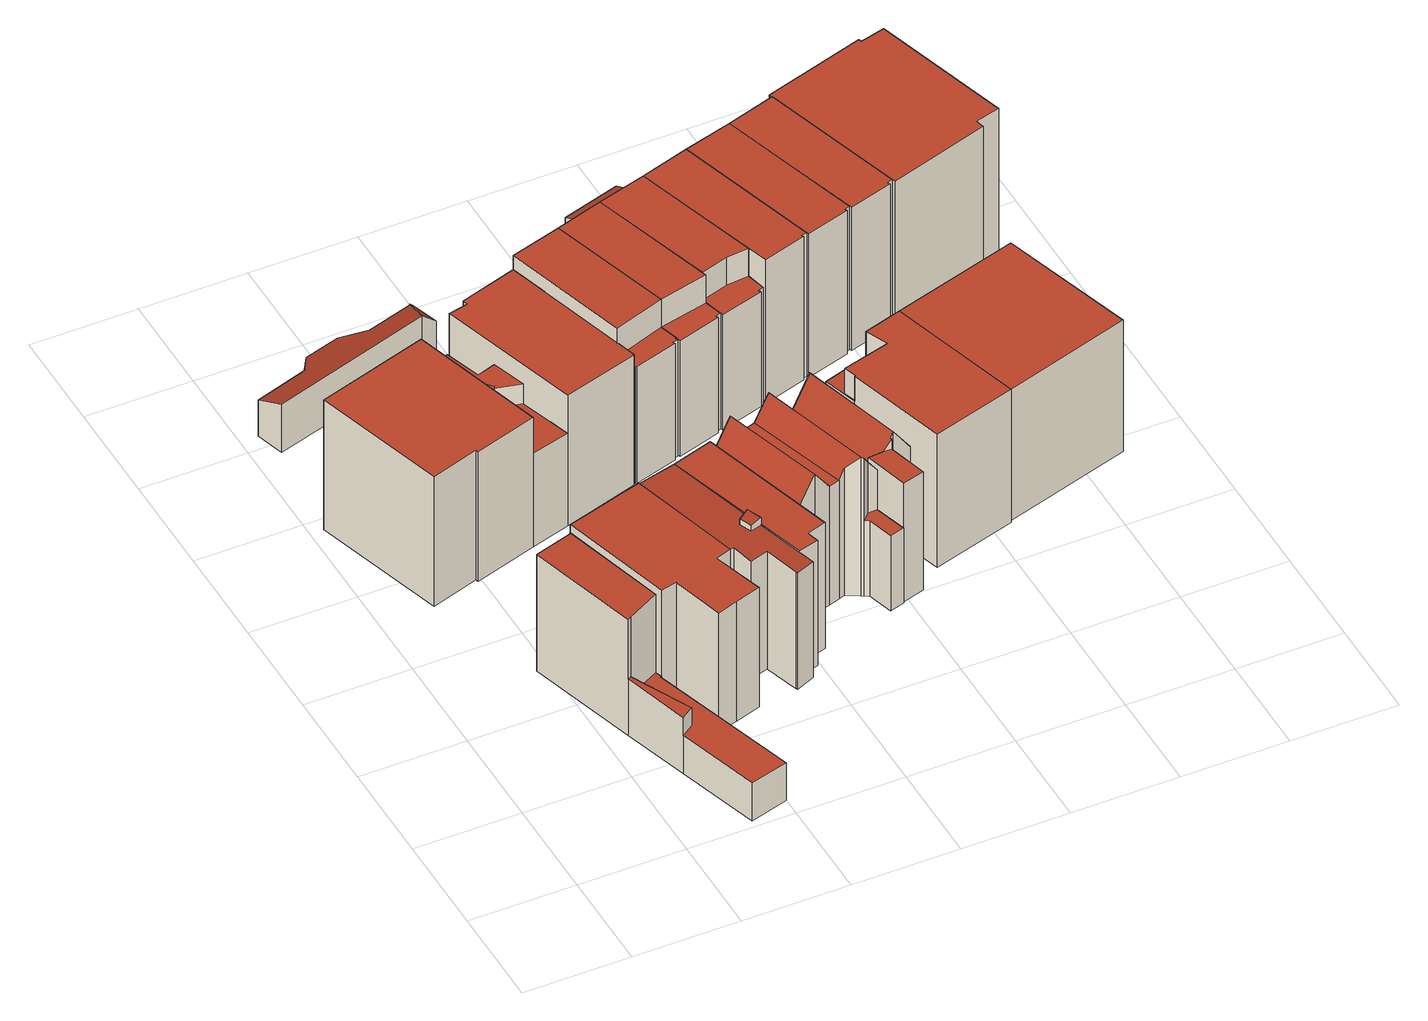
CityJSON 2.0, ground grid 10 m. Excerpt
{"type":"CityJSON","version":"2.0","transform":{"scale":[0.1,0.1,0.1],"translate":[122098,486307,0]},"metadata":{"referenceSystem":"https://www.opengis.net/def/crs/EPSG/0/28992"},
"CityObjects":{
"building1":{"type":"Building","attributes":{"aantal_verblijfsobjecten":2,"bouwjaar":1968,"gebruiksdoel":"woonfunctie","oppervlakte_max":87,"oppervlakte_min":77,"rdf_seealso":"http://bag.basisregistraties.overheid.nl/bag/id/pand/0363100012182180","rf_extrusion_mode":"standard","rf_force_lod11":false,"rf_h_ground":1,"rf_h_pc_98p":0,"rf_h_roof_50p":5.13,"rf_h_roof_70p":13.52,"rf_h_roof_max":15.06,"rf_h_roof_min":5.01,"rf_is_glass_roof":false,"rf_nodata_frac":0.0422,"rf_nodata_r":0,"rf_pc_select":"PREFERRED_AND_LATEST","rf_pc_year":0,"rf_pointcloud_unusable":false,"rf_pt_density":31.46,"rf_ridgelines":0,"rf_rmse_lod22":0.489,"rf_roof_planes":9,"rf_roof_type":"slanted","rf_success":true,"rf_t_run":30,"rf_volume_lod22":733.39,"status":"Pand in gebruik"},"children":["building1-1"]},
"building1-1":{"type":"BuildingPart","parents":["building1"],"geometry":[{"type":"Solid","lod":"2.2","boundaries":[[[[0,1,2,3,4,5,6,7,8,9]],[[10,8,7,11]],[[12,0,9,13]],[[11,7,6,14]],[[15,3,2,16]],[[14,6,5,17,18]],[[17,5,4,19,20]],[[21,22,23,24]],[[18,17,24,25]],[[26,13,9,8,10]],[[25,24,23,13,26]],[[20,19,22,21]],[[19,4,3,15]],[[16,2,1,27]],[[27,1,0,12]],[[25,26,10,11,14,18]],[[20,21,24,17]],[[27,12,13,23,22,19,15,16]]]],"semantics":{"surfaces":[{"type":"GroundSurface"},{"type":"WallSurface","on_footprint_edge":true},{"type":"WallSurface","on_footprint_edge":false},{"type":"RoofSurface","rf_azimuth":217.93,"rf_h_roof_50p":13.57,"rf_h_roof_70p":13.6,"rf_h_roof_max":13.67,"rf_h_roof_min":13.48,"rf_slope":1.21},{"type":"RoofSurface","rf_azimuth":235.23,"rf_h_roof_50p":7.05,"rf_h_roof_70p":7.06,"rf_h_roof_max":7.09,"rf_h_roof_min":6.98,"rf_slope":2.56},{"type":"RoofSurface","rf_azimuth":80.79,"rf_h_roof_50p":5.1,"rf_h_roof_70p":5.11,"rf_h_roof_max":13.53,"rf_h_roof_min":5.07,"rf_slope":0.663}],"values":[[0,1,1,1,1,1,1,2,2,1,2,2,1,1,1,3,4,5]]}}]},
"building2":{"type":"Building","attributes":{"aantal_verblijfsobjecten":8,"bouwjaar":1985,"gebruiksdoel":"woonfunctie","oppervlakte_max":79,"oppervlakte_min":43,"rf_extrusion_mode":"standard","rf_force_lod11":false,"rf_h_ground":1.56,"rf_h_pc_98p":0,"rf_h_roof_50p":15.6,"rf_h_roof_70p":15.61,"rf_h_roof_max":15.81,"rf_h_roof_min":15.57,"rf_is_glass_roof":false,"rf_nodata_frac":0.111,"rf_nodata_r":0,"rf_pc_select":"_HIGHEST_YET_INSUFFICIENT_COVERAGE","rf_pc_year":0,"rf_pointcloud_unusable":false,"rf_pt_density":34.45,"rf_ridgelines":0,"rf_rmse_lod22":0.315,"rf_roof_planes":1,"rf_roof_type":"horizontal","rf_success":true,"rf_t_run":82,"rf_volume_lod22":2050.92,"status":"Pand in gebruik"},"children":["building2-1"]},
"building2-1":{"type":"BuildingPart","parents":["building2"],"geometry":[{"type":"Solid","lod":"2.2","boundaries":[[[[28,29,30,31,32,33]],[[34,31,30,35]],[[36,32,31,34]],[[37,29,28,38]],[[35,30,29,37]],[[38,28,33,39]],[[39,33,32,36]],[[39,36,34,35,37,38]]]],"semantics":{"surfaces":[{"type":"GroundSurface"},{"type":"WallSurface","on_footprint_edge":true},{"type":"RoofSurface","rf_azimuth":165.26,"rf_h_roof_50p":15.62,"rf_h_roof_70p":15.62,"rf_h_roof_max":15.63,"rf_h_roof_min":15.6,"rf_slope":0.148}],"values":[[0,1,1,1,1,1,1,2]]}}]},
"building3":{"type":"Building","attributes":{"aantal_verblijfsobjecten":8,"bouwjaar":1968,"gebruiksdoel":"woonfunctie","oppervlakte_max":45,"oppervlakte_min":24,"rdf_seealso":"http://bag.basisregistraties.overheid.nl/bag/id/pand/0363100012182183","rf_extrusion_mode":"standard","rf_force_lod11":false,"rf_h_ground":1.55,"rf_h_pc_98p":0,"rf_h_roof_50p":14.46,"rf_h_roof_70p":14.5,"rf_h_roof_max":14.7,"rf_h_roof_min":14.39,"rf_h_roof_ridge":15.27,"rf_is_glass_roof":false,"rf_nodata_frac":0,"rf_nodata_r":0,"rf_pc_select":"PREFERRED_AND_LATEST","rf_pc_year":0,"rf_pointcloud_unusable":false,"rf_pt_density":34.81,"rf_ridgelines":1,"rf_rmse_lod22":0.266,"rf_roof_planes":4,"rf_roof_type":"slanted","rf_success":true,"rf_t_run":30,"rf_volume_lod22":1379.63,"status":"Pand in gebruik"},"children":["building3-1"]},
"building3-1":{"type":"BuildingPart","parents":["building3"],"geometry":[{"type":"Solid","lod":"2.2","boundaries":[[[[40,41,42,43,44,45,46,47,48,49,50]],[[51,44,43,52]],[[53,45,44,51]],[[52,43,42,54]],[[55,41,40,56]],[[54,42,41,55]],[[56,40,50,57]],[[57,50,49,58]],[[58,49,48,59]],[[60,47,46,61]],[[61,46,45,53]],[[59,48,47,60]],[[59,60,61,53,51,52,54,55,56,57,58]]]],"semantics":{"surfaces":[{"type":"GroundSurface"},{"type":"WallSurface","on_footprint_edge":true},{"type":"RoofSurface","rf_azimuth":165.78,"rf_h_roof_50p":14.48,"rf_h_roof_70p":14.51,"rf_h_roof_max":14.56,"rf_h_roof_min":14.38,"rf_slope":0.647}],"values":[[0,1,1,1,1,1,1,1,1,1,1,1,2]]}}]},
"building4":{"type":"Building","attributes":{"aantal_verblijfsobjecten":1,"bouwjaar":1840,"gebruiksdoel":"woonfunctie","oppervlakte_max":115,"oppervlakte_min":115,"rdf_seealso":"http://bag.basisregistraties.overheid.nl/bag/id/pand/0363100012170853","rf_extrusion_mode":"standard","rf_force_lod11":false,"rf_h_ground":1.58,"rf_h_pc_98p":0,"rf_h_roof_50p":11.59,"rf_h_roof_70p":11.81,"rf_h_roof_max":13.72,"rf_h_roof_min":11.52,"rf_is_glass_roof":false,"rf_nodata_frac":0.107,"rf_nodata_r":0,"rf_pc_select":"_HIGHEST_YET_INSUFFICIENT_COVERAGE","rf_pc_year":0,"rf_pointcloud_unusable":false,"rf_pt_density":29.24,"rf_ridgelines":0,"rf_rmse_lod22":0.567,"rf_roof_planes":4,"rf_roof_type":"slanted","rf_success":true,"rf_t_run":9,"rf_volume_lod22":424.35,"status":"Pand in gebruik"},"children":["building4-1"]},
"building4-1":{"type":"BuildingPart","parents":["building4"],"geometry":[{"type":"Solid","lod":"2.2","boundaries":[[[[30,62,63,64,65,66,67,68,69]],[[70,66,65,71]],[[72,67,66,70]],[[73,64,63,74,75]],[[75,74,76]],[[71,65,64,73]],[[77,78,68,67,72]],[[79,80,81]],[[82,83,84]],[[85,79,84]],[[86,30,69,87]],[[87,69,68,78]],[[83,82,62,30,86]],[[80,79,85,78,77]],[[74,63,62,82]],[[78,85,84,83,86,87]],[[80,77,72,70,71,73,75,76,81]],[[74,82,84,79,81,76]]]],"semantics":{"surfaces":[{"type":"GroundSurface"},{"type":"WallSurface","on_footprint_edge":true},{"type":"WallSurface","on_footprint_edge":false},{"type":"RoofSurface","rf_azimuth":29.51,"rf_h_roof_50p":11.57,"rf_h_roof_70p":11.59,"rf_h_roof_max":13.66,"rf_h_roof_min":11.51,"rf_slope":1.25},{"type":"RoofSurface","rf_azimuth":43.31,"rf_h_roof_50p":13.64,"rf_h_roof_70p":13.64,"rf_h_roof_max":14.35,"rf_h_roof_min":13.61,"rf_slope":1.14},{"type":"RoofSurface","rf_azimuth":230.36,"rf_h_roof_50p":12.98,"rf_h_roof_70p":13.18,"rf_h_roof_max":14.35,"rf_h_roof_min":10.84,"rf_slope":71.81}],"values":[[0,1,1,1,2,1,1,2,2,2,1,1,1,2,1,3,4,5]]}}]},
"building5":{"type":"Building","attributes":{"aantal_verblijfsobjecten":0,"bouwjaar":1733,"rdf_seealso":"http://bag.basisregistraties.overheid.nl/bag/id/pand/0363100012181964","rf_extrusion_mode":"standard","rf_force_lod11":false,"rf_h_ground":0.485,"rf_h_pc_98p":0,"rf_h_roof_50p":4.9,"rf_h_roof_70p":5.27,"rf_h_roof_max":5.84,"rf_h_roof_min":4.27,"rf_is_glass_roof":false,"rf_nodata_frac":0.00427,"rf_nodata_r":0,"rf_pc_select":"PREFERRED_AND_LATEST","rf_pc_year":0,"rf_pointcloud_unusable":false,"rf_pt_density":32.57,"rf_ridgelines":0,"rf_rmse_lod22":0.198,"rf_roof_planes":2,"rf_roof_type":"slanted","rf_success":true,"rf_t_run":23,"rf_volume_lod22":257.64,"status":"Pand in gebruik"},"children":["building5-1"]},
"building5-1":{"type":"BuildingPart","parents":["building5"],"geometry":[{"type":"Solid","lod":"2.2","boundaries":[[[[88,89,90,91,92,93,94,95,96,97]],[[98,91,90,99]],[[100,96,95,101]],[[102,97,96,100]],[[103,93,92,104]],[[99,90,89,105]],[[106,88,97,102]],[[107,94,93,103]],[[101,95,94,107]],[[104,92,91,98]],[[108,106,109]],[[105,89,88,106,108]],[[109,106,102,100,101,107,103,104,98]],[[105,108,109,98,99]]]],"semantics":{"surfaces":[{"type":"GroundSurface"},{"type":"WallSurface","on_footprint_edge":true},{"type":"WallSurface","on_footprint_edge":false},{"type":"RoofSurface","rf_azimuth":342.68,"rf_h_roof_50p":4.79,"rf_h_roof_70p":5.13,"rf_h_roof_max":5.67,"rf_h_roof_min":3.4,"rf_slope":25.15},{"type":"RoofSurface","rf_azimuth":71.82,"rf_h_roof_50p":4.51,"rf_h_roof_70p":4.66,"rf_h_roof_max":5.28,"rf_h_roof_min":4.07,"rf_slope":42.8}],"values":[[0,1,1,1,1,1,1,1,1,1,2,1,3,4]]}}]},
"building6":{"type":"Building","attributes":{"aantal_verblijfsobjecten":4,"bouwjaar":1845,"gebruiksdoel":"woonfunctie","oppervlakte_max":44,"oppervlakte_min":35,"rdf_seealso":"http://bag.basisregistraties.overheid.nl/bag/id/pand/0363100012180905","rf_extrusion_mode":"standard","rf_force_lod11":false,"rf_h_ground":1.6,"rf_h_pc_98p":0,"rf_h_roof_50p":14.3,"rf_h_roof_70p":14.35,"rf_h_roof_max":14.97,"rf_h_roof_min":14.19,"rf_is_glass_roof":false,"rf_nodata_frac":0.22,"rf_nodata_r":0,"rf_pc_select":"_HIGHEST_YET_INSUFFICIENT_COVERAGE","rf_pc_year":0,"rf_pointcloud_unusable":false,"rf_pt_density":33.47,"rf_ridgelines":0,"rf_rmse_lod22":0.213,"rf_roof_planes":4,"rf_roof_type":"slanted","rf_success":true,"rf_t_run":22,"rf_volume_lod22":756.31,"status":"Pand in gebruik"},"children":["building6-1"]},
"building6-1":{"type":"BuildingPart","parents":["building6"],"geometry":[{"type":"Solid","lod":"2.2","boundaries":[[[[110,111,112,113,114,115,116,117,118,119,120]],[[121,122,123,124]],[[125,111,110,126]],[[126,110,120,127]],[[128,114,113,129]],[[127,120,119,130]],[[122,115,114,128]],[[130,119,118,131]],[[131,118,117,132]],[[133,134,116,115,122,121]],[[132,117,116,134]],[[129,113,112,61]],[[61,112,111,125]],[[124,123,135,136]],[[136,135,134,133]],[[134,135,123,122,128,129,61,125,126,127,130,131,132]],[[136,133,121,124]]]],"semantics":{"surfaces":[{"type":"GroundSurface"},{"type":"WallSurface","on_footprint_edge":false},{"type":"WallSurface","on_footprint_edge":true},{"type":"RoofSurface","rf_azimuth":85.32,"rf_h_roof_50p":14.32,"rf_h_roof_70p":14.36,"rf_h_roof_max":14.95,"rf_h_roof_min":14.14,"rf_slope":2.59},{"type":"RoofSurface","rf_azimuth":263.52,"rf_h_roof_50p":14.94,"rf_h_roof_70p":14.94,"rf_h_roof_max":14.96,"rf_h_roof_min":14.92,"rf_slope":2.26}],"values":[[0,1,2,2,2,2,2,2,2,2,2,2,2,1,1,3,4]]}}]},
"building7":{"type":"Building","attributes":{"aantal_verblijfsobjecten":4,"bouwjaar":1845,"gebruiksdoel":"woonfunctie","oppervlakte_max":44,"oppervlakte_min":41,"rdf_seealso":"http://bag.basisregistraties.overheid.nl/bag/id/pand/0363100012180906","rf_extrusion_mode":"standard","rf_force_lod11":false,"rf_h_ground":0.753,"rf_h_pc_98p":0,"rf_h_roof_50p":14.3,"rf_h_roof_70p":14.39,"rf_h_roof_max":14.67,"rf_h_roof_min":14.21,"rf_is_glass_roof":false,"rf_nodata_frac":0.0452,"rf_nodata_r":0,"rf_pc_select":"PREFERRED_AND_LATEST","rf_pc_year":0,"rf_pointcloud_unusable":false,"rf_pt_density":33.61,"rf_ridgelines":0,"rf_rmse_lod22":0.363,"rf_roof_planes":6,"rf_roof_type":"slanted","rf_success":true,"rf_t_run":16,"rf_volume_lod22":748.37,"status":"Pand in gebruik"},"children":["building7-1"]},
"building7-1":{"type":"BuildingPart","parents":["building7"],"geometry":[{"type":"Solid","lod":"2.2","boundaries":[[[[137,138,139,140,141,142]],[[143,142,141,144]],[[144,141,140,145]],[[145,140,139,146]],[[146,139,138,147]],[[128,137,142,143]],[[147,138,137,128]],[[147,128,143,144,145,146]]]],"semantics":{"surfaces":[{"type":"GroundSurface"},{"type":"WallSurface","on_footprint_edge":true},{"type":"RoofSurface","rf_azimuth":248.41,"rf_h_roof_50p":14.34,"rf_h_roof_70p":14.37,"rf_h_roof_max":14.42,"rf_h_roof_min":14.26,"rf_slope":1.79}],"values":[[0,1,1,1,1,1,1,2]]}}]},
"building8":{"type":"Building","attributes":{"aantal_verblijfsobjecten":9,"bouwjaar":1985,"gebruiksdoel":"woonfunctie","oppervlakte_max":41,"oppervlakte_min":40,"rdf_seealso":"http://bag.basisregistraties.overheid.nl/bag/id/pand/0363100012170857","rf_extrusion_mode":"standard","rf_force_lod11":false,"rf_h_ground":1.61,"rf_h_pc_98p":0,"rf_h_roof_50p":15.63,"rf_h_roof_70p":15.64,"rf_h_roof_max":15.86,"rf_h_roof_min":15.59,"rf_is_glass_roof":false,"rf_nodata_frac":0.00688,"rf_nodata_r":0,"rf_pc_select":"PREFERRED_AND_LATEST","rf_pc_year":0,"rf_pointcloud_unusable":false,"rf_pt_density":34.83,"rf_ridgelines":0,"rf_rmse_lod22":0.556,"rf_roof_planes":4,"rf_roof_type":"slanted","rf_success":true,"rf_t_run":21,"rf_volume_lod22":1532.7,"status":"Pand in gebruik"},"children":["building8-1"]},
"building8-1":{"type":"BuildingPart","parents":["building8"],"geometry":[{"type":"Solid","lod":"2.2","boundaries":[[[[148,69,149,150,151,152,153,154]],[[155,154,153,156]],[[157,148,154,155]],[[158,152,151,159]],[[159,151,150,160]],[[156,153,152,158]],[[160,150,149,161]],[[161,149,69,162]],[[162,69,148,157]],[[162,157,155,156,158,159,160,161]]]],"semantics":{"surfaces":[{"type":"GroundSurface"},{"type":"WallSurface","on_footprint_edge":true},{"type":"RoofSurface","rf_azimuth":73.33,"rf_h_roof_50p":15.64,"rf_h_roof_70p":15.65,"rf_h_roof_max":15.66,"rf_h_roof_min":15.62,"rf_slope":0.314}],"values":[[0,1,1,1,1,1,1,1,1,2]]}}]},
"building9":{"type":"Building","attributes":{"aantal_verblijfsobjecten":1,"bouwjaar":2000,"gebruiksdoel":"woonfunctie","oppervlakte_max":123,"oppervlakte_min":123,"rdf_seealso":"http://bag.basisregistraties.overheid.nl/bag/id/pand/0363100012170854","rf_extrusion_mode":"standard","rf_force_lod11":false,"rf_h_ground":1.64,"rf_h_pc_98p":0,"rf_h_roof_50p":17.13,"rf_h_roof_70p":17.17,"rf_h_roof_max":17.37,"rf_h_roof_min":14.15,"rf_is_glass_roof":false,"rf_nodata_frac":0.0102,"rf_nodata_r":0,"rf_pc_select":"PREFERRED_AND_LATEST","rf_pc_year":0,"rf_pointcloud_unusable":false,"rf_pt_density":34.58,"rf_ridgelines":0,"rf_rmse_lod22":0.319,"rf_roof_planes":2,"rf_roof_type":"multiple horizontal","rf_success":true,"rf_t_run":19,"rf_volume_lod22":1094.97,"status":"Pand in gebruik"},"children":["building9-1"]},
"building9-1":{"type":"BuildingPart","parents":["building9"],"geometry":[{"type":"Solid","lod":"2.2","boundaries":[[[[163,164,153,165,152,166,167,168,169,170,171,172]],[[173,164,163,174]],[[174,163,172,175]],[[176,170,169,177]],[[178,179,180,181]],[[182,171,170,176]],[[175,172,171,182]],[[179,165,153,183]],[[183,153,164,173]],[[184,152,165,179,178]],[[181,180,167,166,185]],[[185,166,152,184]],[[186,168,167,180]],[[177,169,168,186]],[[185,184,178,181]],[[177,186,180,179,183,173,174,175,182,176]]]],"semantics":{"surfaces":[{"type":"GroundSurface"},{"type":"WallSurface","on_footprint_edge":true},{"type":"WallSurface","on_footprint_edge":false},{"type":"RoofSurface","rf_azimuth":28.01,"rf_h_roof_50p":17.14,"rf_h_roof_70p":17.16,"rf_h_roof_max":17.21,"rf_h_roof_min":17.07,"rf_slope":0.669},{"type":"RoofSurface","rf_azimuth":274.97,"rf_h_roof_50p":14.18,"rf_h_roof_70p":14.19,"rf_h_roof_max":17.2,"rf_h_roof_min":14.15,"rf_slope":0.542}],"values":[[0,1,1,1,2,1,1,1,1,1,1,1,1,1,3,4]]}}]},
"building10":{"type":"Building","attributes":{"aantal_verblijfsobjecten":8,"bouwjaar":1987,"gebruiksdoel":"woonfunctie","oppervlakte_max":71,"oppervlakte_min":35,"rdf_seealso":"http://bag.basisregistraties.overheid.nl/bag/id/pand/0363100012182220","rf_extrusion_mode":"standard","rf_force_lod11":false,"rf_h_ground":0.749,"rf_h_pc_98p":0,"rf_h_roof_50p":14.3,"rf_h_roof_70p":14.88,"rf_h_roof_max":15.73,"rf_h_roof_min":8.8,"rf_h_roof_ridge":15.75,"rf_is_glass_roof":false,"rf_nodata_frac":0.00269,"rf_nodata_r":0,"rf_pc_select":"PREFERRED_AND_LATEST","rf_pc_year":0,"rf_pointcloud_unusable":false,"rf_pt_density":34.06,"rf_ridgelines":4,"rf_rmse_lod22":0.292,"rf_roof_planes":9,"rf_roof_type":"slanted","rf_success":true,"rf_t_run":30,"rf_volume_lod22":1234.2,"status":"Pand in gebruik"},"children":["building10-1"]},
"building10-1":{"type":"BuildingPart","parents":["building10"],"geometry":[{"type":"Solid","lod":"2.2","boundaries":[[[[187,188,189,190,191,192,193,194,195,196,197,198,199,200,201,202,203]],[[204,203,202,205]],[[206,187,203,204]],[[205,202,201,207]],[[208,199,198,209]],[[210,192,191,211]],[[211,191,190,212]],[[213,193,192,210,214]],[[212,190,189,215]],[[214,210,216,217]],[[209,198,197,218]],[[219,196,195,220]],[[220,195,194,221]],[[207,201,200,222]],[[222,200,199,208]],[[221,194,193,213]],[[218,197,196,219]],[[215,189,188,223]],[[217,216,223,224]],[[224,223,188,187,206]],[[207,219,220,205]],[[218,222,208,209]],[[218,219,207,222]],[[223,216,210,211,212,215]],[[213,204,205,220,221]],[[204,213,214,217,224,206]]]],"semantics":{"surfaces":[{"type":"GroundSurface"},{"type":"WallSurface","on_footprint_edge":true},{"type":"WallSurface","on_footprint_edge":false},{"type":"RoofSurface","rf_azimuth":241.38,"rf_h_roof_50p":13.52,"rf_h_roof_70p":13.54,"rf_h_roof_max":13.95,"rf_h_roof_min":13.48,"rf_slope":1.23},{"type":"RoofSurface","rf_azimuth":252.72,"rf_h_roof_50p":14.17,"rf_h_roof_70p":14.99,"rf_h_roof_max":16.19,"rf_h_roof_min":12.17,"rf_slope":54.33},{"type":"RoofSurface","rf_azimuth":72.79,"rf_h_roof_50p":14.49,"rf_h_roof_70p":15.07,"rf_h_roof_max":16.19,"rf_h_roof_min":13.48,"rf_slope":54.71},{"type":"RoofSurface","rf_azimuth":254.25,"rf_h_roof_50p":8.81,"rf_h_roof_70p":8.81,"rf_h_roof_max":14.64,"rf_h_roof_min":8.79,"rf_slope":0.895},{"type":"RoofSurface","rf_azimuth":252.71,"rf_h_roof_50p":14.81,"rf_h_roof_70p":15.35,"rf_h_roof_max":16.17,"rf_h_roof_min":13.5,"rf_slope":54},{"type":"RoofSurface","rf_azimuth":72.87,"rf_h_roof_50p":14.28,"rf_h_roof_70p":14.94,"rf_h_roof_max":16.17,"rf_h_roof_min":12.64,"rf_slope":54.36}],"values":[[0,1,1,1,1,1,1,1,1,2,1,1,1,1,1,1,1,1,2,1,3,4,5,6,7,8]]}}]},
"building11":{"type":"Building","attributes":{"aantal_verblijfsobjecten":1,"bouwjaar":2000,"gebruiksdoel":"woonfunctie","oppervlakte_max":123,"oppervlakte_min":123,"rdf_seealso":"http://bag.basisregistraties.overheid.nl/bag/id/pand/0363100012170855","rf_extrusion_mode":"standard","rf_force_lod11":false,"rf_h_ground":1.67,"rf_h_pc_98p":0,"rf_h_roof_50p":17.14,"rf_h_roof_70p":17.18,"rf_h_roof_max":17.28,"rf_h_roof_min":14.15,"rf_is_glass_roof":false,"rf_nodata_frac":0.0109,"rf_nodata_r":0,"rf_pc_select":"PREFERRED_AND_LATEST","rf_pc_year":0,"rf_pointcloud_unusable":false,"rf_pt_density":34.42,"rf_ridgelines":0,"rf_rmse_lod22":0.135,"rf_roof_planes":3,"rf_roof_type":"slanted","rf_success":true,"rf_t_run":17,"rf_volume_lod22":1036.49,"status":"Pand in gebruik"},"children":["building11-1"]},
"building11-1":{"type":"BuildingPart","parents":["building11"],"geometry":[{"type":"Solid","lod":"2.2","boundaries":[[[[225,226,227,228,229,230,231,232]],[[233,226,225,185]],[[185,225,232,180,181]],[[234,231,230,235]],[[235,230,229,236]],[[181,180,237,238]],[[180,232,231,234]],[[236,229,228,239]],[[239,228,227,237]],[[238,237,227,226,233]],[[239,237,180,234,235,236]],[[238,233,185,181]]]],"semantics":{"surfaces":[{"type":"GroundSurface"},{"type":"WallSurface","on_footprint_edge":true},{"type":"WallSurface","on_footprint_edge":false},{"type":"RoofSurface","rf_azimuth":218.34,"rf_h_roof_50p":14.2,"rf_h_roof_70p":14.22,"rf_h_roof_max":17.2,"rf_h_roof_min":14.17,"rf_slope":0.93},{"type":"RoofSurface","rf_azimuth":321.17,"rf_h_roof_50p":17.14,"rf_h_roof_70p":17.16,"rf_h_roof_max":17.2,"rf_h_roof_min":17.08,"rf_slope":0.5}],"values":[[0,1,1,1,1,2,1,1,1,1,3,4]]}}]},
"building12":{"type":"Building","attributes":{"aantal_verblijfsobjecten":3,"bouwjaar":1871,"gebruiksdoel":"woonfunctie","oppervlakte_max":95,"oppervlakte_min":43,"rdf_seealso":"http://bag.basisregistraties.overheid.nl/bag/id/pand/0363100012180903","rf_extrusion_mode":"standard","rf_force_lod11":false,"rf_h_ground":0.775,"rf_h_pc_98p":0,"rf_h_roof_50p":13.68,"rf_h_roof_70p":14.28,"rf_h_roof_max":15.21,"rf_h_roof_min":12.36,"rf_h_roof_ridge":15.22,"rf_is_glass_roof":false,"rf_nodata_frac":0,"rf_nodata_r":0,"rf_pc_select":"PREFERRED_AND_LATEST","rf_pc_year":0,"rf_pointcloud_unusable":false,"rf_pt_density":32.11,"rf_ridgelines":1,"rf_rmse_lod22":0.482,"rf_roof_planes":8,"rf_roof_type":"slanted","rf_success":true,"rf_t_run":17,"rf_volume_lod22":671.73,"status":"Pand in gebruik"},"children":["building12-1"]},
"building12-1":{"type":"BuildingPart","parents":["building12"],"geometry":[{"type":"Solid","lod":"2.2","boundaries":[[[[240,241,242,243,244,245,246,247,248,249]],[[250,244,243,251]],[[252,245,244,250]],[[253,241,240,254]],[[254,240,249,255]],[[256,246,245,252]],[[257,247,246,256]],[[251,243,242,258]],[[259,248,247,257]],[[260,255,249,248,259]],[[261,258,242,241,253]],[[255,260,262]],[[258,261,262]],[[257,256,252,250]],[[255,262,261,253,254]],[[258,262,260,259,257,250,251]]]],"semantics":{"surfaces":[{"type":"GroundSurface"},{"type":"WallSurface","on_footprint_edge":true},{"type":"WallSurface","on_footprint_edge":false},{"type":"RoofSurface","rf_azimuth":73.29,"rf_h_roof_50p":13.65,"rf_h_roof_70p":14.31,"rf_h_roof_max":15.65,"rf_h_roof_min":11.99,"rf_slope":56.45},{"type":"RoofSurface","rf_azimuth":153.38,"rf_h_roof_50p":13.65,"rf_h_roof_70p":13.66,"rf_h_roof_max":13.68,"rf_h_roof_min":13.62,"rf_slope":0.82},{"type":"RoofSurface","rf_azimuth":253.68,"rf_h_roof_50p":13.47,"rf_h_roof_70p":14.35,"rf_h_roof_max":15.65,"rf_h_roof_min":11.15,"rf_slope":56.13}],"values":[[0,1,1,1,1,1,1,1,1,1,1,2,2,3,4,5]]}}]},
"building13":{"type":"Building","attributes":{"aantal_verblijfsobjecten":1,"bouwjaar":2000,"gebruiksdoel":"woonfunctie","oppervlakte_max":123,"oppervlakte_min":123,"rdf_seealso":"http://bag.basisregistraties.overheid.nl/bag/id/pand/0363100012181966","rf_extrusion_mode":"standard","rf_force_lod11":false,"rf_h_ground":1.68,"rf_h_pc_98p":0,"rf_h_roof_50p":17.14,"rf_h_roof_70p":17.18,"rf_h_roof_max":17.29,"rf_h_roof_min":14.14,"rf_is_glass_roof":false,"rf_nodata_frac":0.0108,"rf_nodata_r":0,"rf_pc_select":"PREFERRED_AND_LATEST","rf_pc_year":0,"rf_pointcloud_unusable":false,"rf_pt_density":34.22,"rf_ridgelines":0,"rf_rmse_lod22":0.139,"rf_roof_planes":3,"rf_roof_type":"multiple horizontal","rf_success":true,"rf_t_run":16,"rf_volume_lod22":1046.37,"status":"Pand in gebruik"},"children":["building13-1"]},
"building13-1":{"type":"BuildingPart","parents":["building13"],"geometry":[{"type":"Solid","lod":"2.2","boundaries":[[[[263,226,264,265,266,267,268,269]],[[270,271,265,264,272]],[[273,274,271,270]],[[275,269,268,276]],[[276,268,267,277]],[[233,226,263,278,279]],[[277,267,266,280]],[[280,266,265,271]],[[272,264,226,233]],[[279,278,274,273]],[[278,263,269,275]],[[279,273,270,272,233]],[[278,275,276,277,280,271,274]]]],"semantics":{"surfaces":[{"type":"GroundSurface"},{"type":"WallSurface","on_footprint_edge":true},{"type":"WallSurface","on_footprint_edge":false},{"type":"RoofSurface","rf_azimuth":6.64,"rf_h_roof_50p":17.14,"rf_h_roof_70p":17.16,"rf_h_roof_max":17.2,"rf_h_roof_min":17.09,"rf_slope":0.478},{"type":"RoofSurface","rf_azimuth":160.23,"rf_h_roof_50p":14.17,"rf_h_roof_70p":14.19,"rf_h_roof_max":17.19,"rf_h_roof_min":14.12,"rf_slope":2.15}],"values":[[0,1,2,1,1,1,1,1,1,2,1,3,4]]}}]},
"building14":{"type":"Building","attributes":{"aantal_verblijfsobjecten":4,"bouwjaar":1985,"gebruiksdoel":"woonfunctie","oppervlakte_max":90,"oppervlakte_min":42,"rdf_seealso":"http://bag.basisregistraties.overheid.nl/bag/id/pand/0363100012182217","rf_extrusion_mode":"standard","rf_force_lod11":false,"rf_h_ground":1.52,"rf_h_pc_98p":0,"rf_h_roof_50p":15.9,"rf_h_roof_70p":15.91,"rf_h_roof_max":15.99,"rf_h_roof_min":13.15,"rf_is_glass_roof":false,"rf_nodata_frac":0.0661,"rf_nodata_r":0,"rf_pc_select":"_HIGHEST_YET_INSUFFICIENT_COVERAGE","rf_pc_year":0,"rf_pointcloud_unusable":false,"rf_pt_density":32.26,"rf_ridgelines":0,"rf_rmse_lod22":0.451,"rf_roof_planes":4,"rf_roof_type":"slanted","rf_success":true,"rf_t_run":28,"rf_volume_lod22":1547.51,"status":"Pand in gebruik"},"children":["building14-1"]},
"building14-1":{"type":"BuildingPart","parents":["building14"],"geometry":[{"type":"Solid","lod":"2.2","boundaries":[[[[281,282,283,284,285,286]],[[287,288,289,290]],[[291,292,286,285,293]],[[294,281,286,292]],[[295,284,283,296]],[[296,283,282,297,298]],[[293,285,284,295]],[[290,289,292,291]],[[297,282,281,294]],[[298,297,299,300]],[[300,299,288,287]],[[288,299,297,294,292,289]],[[300,287,290,291,293,295,296,298]]]],"semantics":{"surfaces":[{"type":"GroundSurface"},{"type":"WallSurface","on_footprint_edge":false},{"type":"WallSurface","on_footprint_edge":true},{"type":"RoofSurface","rf_azimuth":2.98,"rf_h_roof_50p":13.2,"rf_h_roof_70p":13.21,"rf_h_roof_max":15.91,"rf_h_roof_min":13.19,"rf_slope":0.368},{"type":"RoofSurface","rf_azimuth":40.34,"rf_h_roof_50p":15.91,"rf_h_roof_70p":15.91,"rf_h_roof_max":15.93,"rf_h_roof_min":15.89,"rf_slope":0.179}],"values":[[0,1,2,2,2,2,2,1,2,1,1,3,4]]}}]},
"building15":{"type":"Building","attributes":{"aantal_verblijfsobjecten":1,"bouwjaar":2000,"gebruiksdoel":"woonfunctie","oppervlakte_max":123,"oppervlakte_min":123,"rdf_seealso":"http://bag.basisregistraties.overheid.nl/bag/id/pand/0363100012181965","rf_extrusion_mode":"standard","rf_force_lod11":false,"rf_h_ground":1.69,"rf_h_pc_98p":0,"rf_h_roof_50p":17.11,"rf_h_roof_70p":17.17,"rf_h_roof_max":17.3,"rf_h_roof_min":17.03,"rf_is_glass_roof":false,"rf_nodata_frac":0.118,"rf_nodata_r":0,"rf_pc_select":"_HIGHEST_YET_INSUFFICIENT_COVERAGE","rf_pc_year":0,"rf_pointcloud_unusable":false,"rf_pt_density":33.84,"rf_ridgelines":0,"rf_rmse_lod22":0.09,"rf_roof_planes":1,"rf_roof_type":"horizontal","rf_success":true,"rf_t_run":16,"rf_volume_lod22":1079.06,"status":"Pand in gebruik"},"children":["building15-1"]},
"building15-1":{"type":"BuildingPart","parents":["building15"],"geometry":[{"type":"Solid","lod":"2.2","boundaries":[[[[264,301,302,303,304,305]],[[306,301,264,272]],[[307,305,304,308]],[[308,304,303,309]],[[309,303,302,310]],[[310,302,301,306]],[[272,264,305,307]],[[272,307,308,309,310,306]]]],"semantics":{"surfaces":[{"type":"GroundSurface"},{"type":"WallSurface","on_footprint_edge":true},{"type":"RoofSurface","rf_azimuth":9.14,"rf_h_roof_50p":17.13,"rf_h_roof_70p":17.15,"rf_h_roof_max":17.18,"rf_h_roof_min":17.08,"rf_slope":0.389}],"values":[[0,1,1,1,1,1,1,2]]}}]},
"building16":{"type":"Building","attributes":{"aantal_verblijfsobjecten":0,"bouwjaar":1005,"rdf_seealso":"http://bag.basisregistraties.overheid.nl/bag/id/pand/0363100012181963","rf_extrusion_mode":"standard","rf_force_lod11":false,"rf_h_ground":0.652,"rf_h_pc_98p":0,"rf_h_roof_50p":4.17,"rf_h_roof_70p":4.41,"rf_h_roof_max":4.71,"rf_h_roof_min":3.69,"rf_is_glass_roof":false,"rf_nodata_frac":0,"rf_nodata_r":0,"rf_pc_select":"PREFERRED_AND_LATEST","rf_pc_year":0,"rf_pointcloud_unusable":false,"rf_pt_density":31.02,"rf_ridgelines":0,"rf_rmse_lod22":0.148,"rf_roof_planes":1,"rf_roof_type":"slanted","rf_success":true,"rf_t_run":7,"rf_volume_lod22":52.69,"status":"Pand in gebruik"},"children":["building16-1"]},
"building16-1":{"type":"BuildingPart","parents":["building16"],"geometry":[{"type":"Solid","lod":"2.2","boundaries":[[[[311,312,313,314]],[[315,312,311,316]],[[316,311,314,317]],[[318,313,312,315]],[[317,314,313,318]],[[317,318,315,316]]]],"semantics":{"surfaces":[{"type":"GroundSurface"},{"type":"WallSurface","on_footprint_edge":true},{"type":"RoofSurface","rf_azimuth":344.26,"rf_h_roof_50p":4.06,"rf_h_roof_70p":4.25,"rf_h_roof_max":4.6,"rf_h_roof_min":3.52,"rf_slope":21.5}],"values":[[0,1,1,1,1,2]]}}]},
"building17":{"type":"Building","attributes":{"aantal_verblijfsobjecten":1,"bouwjaar":2000,"gebruiksdoel":"woonfunctie","oppervlakte_max":123,"oppervlakte_min":123,"rdf_seealso":"http://bag.basisregistraties.overheid.nl/bag/id/pand/0363100012186195","rf_extrusion_mode":"standard","rf_force_lod11":false,"rf_h_ground":1.7,"rf_h_pc_98p":0,"rf_h_roof_50p":17.11,"rf_h_roof_70p":17.16,"rf_h_roof_max":17.3,"rf_h_roof_min":17.04,"rf_is_glass_roof":false,"rf_nodata_frac":0.115,"rf_nodata_r":0,"rf_pc_select":"_HIGHEST_YET_INSUFFICIENT_COVERAGE","rf_pc_year":0,"rf_pointcloud_unusable":false,"rf_pt_density":33.57,"rf_ridgelines":0,"rf_rmse_lod22":0.0854,"rf_roof_planes":1,"rf_roof_type":"horizontal","rf_success":true,"rf_t_run":16,"rf_volume_lod22":1076.67,"status":"Pand in gebruik"},"children":["building17-1"]},
"building17-1":{"type":"BuildingPart","parents":["building17"],"geometry":[{"type":"Solid","lod":"2.2","boundaries":[[[[301,319,320,321,322,323]],[[324,319,301,306]],[[325,323,322,326]],[[326,322,321,327]],[[327,321,320,328]],[[328,320,319,324]],[[306,301,323,325]],[[306,325,326,327,328,324]]]],"semantics":{"surfaces":[{"type":"GroundSurface"},{"type":"WallSurface","on_footprint_edge":true},{"type":"RoofSurface","rf_azimuth":311.46,"rf_h_roof_50p":17.13,"rf_h_roof_70p":17.15,"rf_h_roof_max":17.18,"rf_h_roof_min":17.08,"rf_slope":0.419}],"values":[[0,1,1,1,1,1,1,2]]}}]},
"building18":{"type":"Building","attributes":{"aantal_verblijfsobjecten":8,"bouwjaar":1985,"gebruiksdoel":"woonfunctie","oppervlakte_max":84,"oppervlakte_min":44,"rf_extrusion_mode":"standard","rf_force_lod11":false,"rf_h_ground":1.72,"rf_h_pc_98p":0,"rf_h_roof_50p":15.89,"rf_h_roof_70p":15.9,"rf_h_roof_max":16.02,"rf_h_roof_min":15.85,"rf_is_glass_roof":false,"rf_nodata_frac":0.0947,"rf_nodata_r":0,"rf_pc_select":"_HIGHEST_YET_INSUFFICIENT_COVERAGE","rf_pc_year":0,"rf_pointcloud_unusable":false,"rf_pt_density":33.52,"rf_ridgelines":0,"rf_rmse_lod22":0.123,"rf_roof_planes":2,"rf_roof_type":"slanted","rf_success":true,"rf_t_run":42,"rf_volume_lod22":2361.75,"status":"Pand in gebruik"},"children":["building18-1"]},
"building18-1":{"type":"BuildingPart","parents":["building18"],"geometry":[{"type":"Solid","lod":"2.2","boundaries":[[[[329,330,331,332]],[[295,330,329,333]],[[333,329,332,334]],[[296,331,330,295]],[[334,332,331,296]],[[334,296,295,333]]]],"semantics":{"surfaces":[{"type":"GroundSurface"},{"type":"WallSurface","on_footprint_edge":true},{"type":"RoofSurface","rf_azimuth":160.48,"rf_h_roof_50p":15.9,"rf_h_roof_70p":15.91,"rf_h_roof_max":15.92,"rf_h_roof_min":15.88,"rf_slope":0.144}],"values":[[0,1,1,1,1,2]]}}]},
"building19":{"type":"Building","attributes":{"aantal_verblijfsobjecten":1,"bouwjaar":2000,"gebruiksdoel":"woonfunctie","oppervlakte_max":123,"oppervlakte_min":123,"rdf_seealso":"http://bag.basisregistraties.overheid.nl/bag/id/pand/0363100012186194","rf_extrusion_mode":"standard","rf_force_lod11":false,"rf_h_ground":1.71,"rf_h_pc_98p":0,"rf_h_roof_50p":17.15,"rf_h_roof_70p":17.18,"rf_h_roof_max":17.29,"rf_h_roof_min":17.04,"rf_is_glass_roof":false,"rf_nodata_frac":0.108,"rf_nodata_r":0,"rf_pc_select":"_HIGHEST_YET_INSUFFICIENT_COVERAGE","rf_pc_year":0,"rf_pointcloud_unusable":false,"rf_pt_density":33.63,"rf_ridgelines":0,"rf_rmse_lod22":0.0667,"rf_roof_planes":1,"rf_roof_type":"horizontal","rf_success":true,"rf_t_run":16,"rf_volume_lod22":1076.27,"status":"Pand in gebruik"},"children":["building19-1"]},
"building19-1":{"type":"BuildingPart","parents":["building19"],"geometry":[{"type":"Solid","lod":"2.2","boundaries":[[[[319,335,336,337,338,339]],[[340,335,319,324]],[[341,339,338,342]],[[342,338,337,343]],[[343,337,336,344]],[[344,336,335,340]],[[324,319,339,341]],[[324,341,342,343,344,340]]]],"semantics":{"surfaces":[{"type":"GroundSurface"},{"type":"WallSurface","on_footprint_edge":true},{"type":"RoofSurface","rf_azimuth":318.16,"rf_h_roof_50p":17.15,"rf_h_roof_70p":17.18,"rf_h_roof_max":17.22,"rf_h_roof_min":17.08,"rf_slope":0.523}],"values":[[0,1,1,1,1,1,1,2]]}}]},
"building20":{"type":"Building","attributes":{"aantal_verblijfsobjecten":11,"bouwjaar":2000,"gebruiksdoel":"woonfunctie","oppervlakte_max":107,"oppervlakte_min":81,"rdf_seealso":"http://bag.basisregistraties.overheid.nl/bag/id/pand/0363100012169736","rf_extrusion_mode":"standard","rf_force_lod11":false,"rf_h_ground":1.4,"rf_h_pc_98p":0,"rf_h_roof_50p":17.07,"rf_h_roof_70p":17.15,"rf_h_roof_max":17.35,"rf_h_roof_min":4.79,"rf_is_glass_roof":false,"rf_nodata_frac":0.0879,"rf_nodata_r":0,"rf_pc_select":"_HIGHEST_YET_INSUFFICIENT_COVERAGE","rf_pc_year":0,"rf_pointcloud_unusable":false,"rf_pt_density":30.69,"rf_ridgelines":0,"rf_rmse_lod22":0.803,"rf_roof_planes":4,"rf_roof_type":"slanted","rf_success":true,"rf_t_run":60,"rf_volume_lod22":3100.15,"status":"Pand in gebruik"},"children":["building20-1"]},
"building20-1":{"type":"BuildingPart","parents":["building20"],"geometry":[{"type":"Solid","lod":"2.2","boundaries":[[[[345,346,347,348,349,350,351,352,353,354]],[[355,347,346,356]],[[357,351,350,358]],[[359,349,348,360]],[[360,348,347,355]],[[358,350,349,359]],[[361,353,352,362]],[[363,362,352,351,357]],[[364,345,354,365]],[[365,354,353,361]],[[356,346,345,364,366]],[[366,364,362,363]],[[366,363,357,358,359,360,355,356]],[[362,364,365,361]]]],"semantics":{"surfaces":[{"type":"GroundSurface"},{"type":"WallSurface","on_footprint_edge":true},{"type":"WallSurface","on_footprint_edge":false},{"type":"RoofSurface","rf_azimuth":1.29,"rf_h_roof_50p":17.14,"rf_h_roof_70p":17.17,"rf_h_roof_max":17.21,"rf_h_roof_min":17.08,"rf_slope":0.448},{"type":"RoofSurface","rf_azimuth":141.66,"rf_h_roof_50p":4.83,"rf_h_roof_70p":4.85,"rf_h_roof_max":17.1,"rf_h_roof_min":4.79,"rf_slope":0.581}],"values":[[0,1,1,1,1,1,1,1,1,1,1,2,3,4]]}}]}
},
"vertices":[
[154,153,10],[153,153,10],[197,12,10],[161,2,10],[137,80,10],[118,142,10],[87,247,10],[122,257,10],[123,258,10],[152,160,10],[123,258,137],[122,257,137],[154,153,51],[152,160,51],[87,247,136],[161,2,51],[197,12,51],[118,142,71],[118,142,135],[137,80,51],[137,80,70],[149,88,70],[149,88,51],[121,144,51],[121,144,71],[121,144,135],[152,160,135],[153,153,51],
[7,476,16],[112,508,16],[150,380,16],[91,362,16],[90,364,16],[45,350,16],[91,362,156],[150,380,156],[90,364,156],[112,508,156],[7,476,156],[45,350,156],
[169,157,15],[154,153,15],[123,258,15],[158,268,15],[171,272,15],[196,279,15],[227,174,15],[212,169,15],[227,121,15],[202,113,15],[183,107,15],[171,272,146],[158,268,146],[196,279,146],[123,258,146],[154,153,144],[169,157,144],[183,107,144],[202,113,144],[227,121,144],[212,169,144],[227,174,144],
[129,449,16],[126,460,16],[115,496,16],[133,502,16],[144,468,16],[162,474,16],[172,441,16],[187,391,16],[144,468,136],[133,502,136],[162,474,136],[115,496,136],[126,460,108],[126,460,137],[136,463,137],[172,441,136],[172,441,115],[148,446,130],[148,446,137],[149,448,137],[129,449,95],[129,449,115],[140,447,115],[148,446,115],[150,380,117],[187,391,116],
[180,665,5],[183,666,5],[191,639,5],[176,634,5],[25,588,5],[17,615,5],[67,631,5],[80,654,5],[114,664,5],[137,652,5],[176,634,58],[191,639,43],[114,664,35],[80,654,35],[137,652,44],[17,615,44],[25,588,57],[183,666,42],[180,665,44],[67,631,44],[180,665,45],[180,662,46],
[236,154,16],[230,174,16],[227,174,16],[196,279,16],[234,290,16],[259,207,16],[264,192,16],[282,133,16],[264,125,16],[263,127,16],[253,159,16],[259,207,149],[259,207,142],[248,199,143],[248,199,149],[230,174,144],[236,154,143],[253,159,143],[234,290,143],[196,279,145],[263,127,142],[264,125,142],[282,133,141],[264,192,150],[264,192,142],[253,188,143],[253,188,149],
[234,290,8],[272,301,8],[311,169,8],[293,164,8],[296,153,8],[277,148,8],[277,148,143],[296,153,143],[293,164,143],[311,169,144],[272,301,144],
[258,412,16],[146,525,16],[165,530,16],[164,535,16],[218,552,16],[259,413,16],[258,413,16],[258,413,156],[259,413,156],[258,412,156],[218,552,156],[164,535,156],[165,530,156],[146,525,157],[187,391,157],
[261,413,16],[260,413,16],[253,432,16],[266,566,16],[301,448,16],[306,431,16],[305,431,16],[306,428,16],[301,427,16],[302,425,16],[260,413,142],[261,413,142],[302,425,142],[306,428,142],[305,431,142],[253,432,172],[253,432,141],[301,448,142],[301,448,172],[301,427,142],[259,413,142],[218,552,171],[266,566,171],[306,431,142],
[354,326,7],[385,222,7],[394,192,7],[380,188,7],[373,212,7],[369,214,7],[367,215,7],[355,222,7],[349,220,7],[339,217,7],[323,212,7],[300,205,7],[272,301,7],[294,308,7],[309,312,7],[319,315,7],[335,320,7],[335,320,158],[319,315,135],[354,326,130],[309,312,135],[272,301,125],[300,205,123],[369,214,88],[373,212,88],[380,188,88],[367,215,157],[369,214,156],[394,192,88],[376,222,88],[376,222,143],[323,212,158],[339,217,135],[349,220,135],[355,222,144],[294,308,158],[385,222,88],[385,222,131],
[266,566,17],[311,580,17],[347,459,17],[352,442,17],[347,440,17],[348,438,17],[307,426,17],[301,448,17],[311,580,171],[307,426,142],[348,438,142],[347,440,142],[347,459,142],[347,459,172],[352,442,142],
[415,198,8],[394,192,8],[382,233,8],[354,326,8],[379,333,8],[396,338,8],[425,242,8],[407,237,8],[404,236,8],[404,234,8],[379,333,152],[354,326,113],[396,338,125],[394,192,136],[415,198,136],[404,234,137],[425,242,125],[407,237,152],[382,233,114],[404,236,147],[404,234,147],[382,233,137],[397,234,137],
[346,463,17],[357,593,17],[393,473,17],[398,456,17],[393,454,17],[394,452,17],[353,440,17],[393,473,172],[393,473,142],[357,593,171],[372,471,172],[372,471,142],[353,440,141],[394,452,141],[393,454,141],[346,463,142],[346,463,172],[398,456,141],
[396,338,15],[439,351,15],[475,362,15],[513,234,15],[434,211,15],[406,305,15],[403,318,159],[403,318,132],[407,306,132],[407,306,159],[406,305,159],[406,305,132],[434,211,159],[396,338,132],[513,234,159],[475,362,159],[439,351,132],[439,351,159],[448,330,132],[448,330,159],
[403,607,17],[444,469,17],[439,468,17],[440,466,17],[399,454,17],[403,607,171],[399,454,172],[440,466,172],[439,468,172],[444,469,172],
[409,705,7],[354,688,7],[346,713,7],[401,730,7],[354,688,47],[409,705,47],[401,730,36],[346,713,37],
[449,620,17],[490,483,17],[485,481,17],[486,479,17],[445,467,17],[449,620,171],[445,467,172],[486,479,172],[485,481,172],[490,483,172],
[633,270,17],[513,234,17],[475,362,17],[594,397,17],[633,270,159],[594,397,159],
[495,634,17],[536,497,17],[531,495,17],[532,493,17],[491,481,17],[495,634,171],[491,481,172],[532,493,172],[531,495,172],[536,497,172],
[590,666,14],[591,663,14],[614,669,14],[653,537,14],[630,531,14],[632,523,14],[537,494,14],[494,637,14],[474,703,14],[570,732,14],[614,669,171],[591,663,171],[537,494,172],[632,523,172],[630,531,172],[653,537,172],[474,703,49],[494,637,48],[494,637,171],[590,666,48],[570,732,48],[590,666,171]
]}
